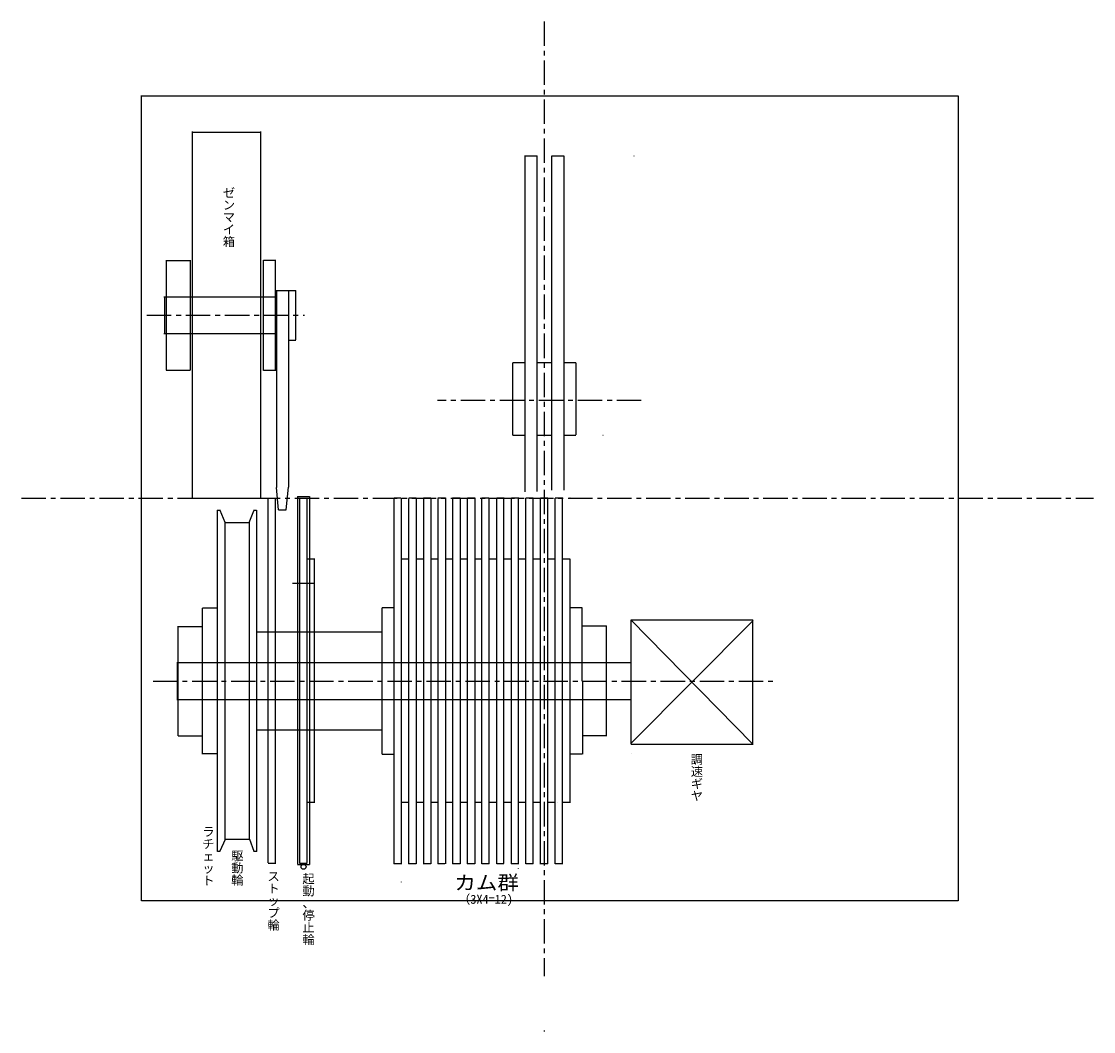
# Model space of a CAD drawing. Units: millimetres, scale not verified. Extents: x -214 to 225, y -218 to 196.
import ezdxf
from ezdxf.enums import TextEntityAlignment as Align

# ---------------------------------------------------------------- set-up
doc = ezdxf.new("R2010")
doc.units = ezdxf.units.MM
doc.header["$LTSCALE"] = 2
doc.linetypes.add('CHAIN1', pattern=[8, 5, -1, 1, -1])
doc.layers.add('0-0', color=7, linetype='Continuous')
doc.styles.add('@ＭＳ ゴシック', font='')
doc.styles.add('ＭＳ ゴシック', font='')
doc.styles.get('@ＭＳ ゴシック').set_extended_font_data('@MS Gothic')
doc.styles.get('ＭＳ ゴシック').set_extended_font_data('MS Gothic')

msp = doc.modelspace()

# ---------------------------------------------------------------- linework, layer by layer
at = {"layer": '0-0', "linetype": 'CHAIN1'}
for p, q in [((-0.235, 196.188), (-0.235, -195.2)), ((-163.078, 75.725), (-98.51, 75.725)), ((39.534, 40.747), (-43.982, 40.747)), ((-214.473, 0.731), (224.85, 0.731)), ((-103.42, -34.17), (-94.831, -34.17)), ((-96.417, -34.214), (-96.417, -149.214)), ((-160.537, -74.265), (94.967, -74.265)), ((-0.235, -217.438), (-0.235, -217.932))]:
    msp.add_line(p, q, dxfattribs=at)
at = {"layer": '0-0'}
for p, q in [((-165.262, 165.731), (169.339, 165.731)), ((-165.235, -164.292), (-165.235, 165.757)), ((169.326, 165.724), (169.326, -164.277)), ((-144.348, 150.724), (-116.356, 150.724)), ((-144.342, 0.599), (-144.342, 151.053)), ((-116.34, 0.599), (-116.34, 151.108)), ((-3.101, 141.014), (-8.35, 141.014)), ((-8.235, 141.046), (-8.235, 3.29)), ((-3.235, 141.046), (-3.235, 3.513)), ((7.841, 141.014), (2.739, 141.014)), ((2.765, 140.899), (2.765, 4.072)), ((7.765, 141.12), (7.765, 3.96)), ((36.569, 141.014), (36.467, 141.014)), ((-155.233, 98.224), (-145.324, 98.224)), ((-155.232, 98.27), (-155.232, 53.182)), ((-145.332, 98.251), (-145.332, 98.241)), ((-145.332, 98.238), (-145.332, 53.154)), ((-115.341, 53.119), (-115.341, 98.339)), ((-115.328, 98.339), (-110.285, 98.339)), ((-110.333, 52.965), (-110.333, 98.489)), ((-110.02, 86.04), (-110.02, 5.069)), ((-109.914, 85.943), (-105.046, 85.943)), ((-105.081, 85.908), (-102.081, 85.908)), ((-105.02, 85.873), (-105.02, 5.29)), ((-102.196, 85.838), (-102.196, 65.639)), ((-156.122, 83.325), (-110.116, 83.325)), ((-155.838, 83.327), (-155.838, 68.308)), ((-110.213, 83.342), (-110.213, 68.288)), ((-156.122, 68.225), (-110.14, 68.225)), ((-105.012, 65.535), (-102.012, 65.535)), ((-155.232, 53.223), (-145.291, 53.223)), ((-115.312, 53.176), (-110.305, 53.176)), ((-13.235, 56.251), (-13.235, 26.53)), ((-8.345, 56.182), (-13.15, 56.182)), ((2.716, 56.182), (-3.429, 56.182)), ((12.66, 56.182), (7.744, 56.182)), ((12.765, 56.251), (12.765, 26.642)), ((-8.122, 26.463), (-13.15, 26.463)), ((2.828, 26.463), (-3.429, 26.463)), ((12.66, 26.463), (7.744, 26.463)), ((23.884, 26.463), (23.833, 26.463)), ((-109.127, -4.073), (-110.013, 5.054)), ((-105.96, -4.091), (-105.029, 5.319)), ((-144.334, 0.722), (-116.334, 0.722)), ((-113.347, -148.812), (-113.347, 0.738)), ((-113.295, 0.682), (-110.318, 0.682)), ((-110.333, -148.782), (-110.333, 0.71)), ((-101.413, 1.458), (-101.413, -149.369)), ((-101.363, 1.414), (-96.417, 1.414)), ((-100.428, 0.682), (-97.297, 0.682)), ((-100.374, -148.932), (-100.374, 0.668)), ((-97.348, -148.593), (-97.348, 0.739)), ((-96.413, 1.37), (-96.413, -149.421)), ((-61.779, -149.14), (-61.779, 0.731)), ((-58.823, 0.727), (-61.77, 0.727)), ((-58.737, -149.084), (-58.737, 0.731)), ((-52.74, 0.727), (-55.784, 0.727)), ((-55.751, -149.138), (-55.751, 0.662)), ((-52.756, 0.731), (-52.756, -149.156)), ((-46.699, 0.727), (-49.76, 0.727)), ((-49.752, 0.662), (-49.752, -149.156)), ((-46.719, 0.688), (-46.719, -149.102)), ((-40.709, 0.727), (-43.831, 0.727)), ((-43.809, 0.662), (-43.809, -149.138)), ((-40.748, 0.8), (-40.748, -149.12)), ((-34.688, 0.727), (-37.8, 0.727)), ((-37.772, 0.718), (-37.772, -149.156)), ((-34.711, 0.698), (-34.711, -149.156)), ((-31.763, 0.8), (-31.763, -149.156)), ((-28.718, 0.727), (-31.759, 0.727)), ((-28.731, 0.662), (-28.731, -149.138)), ((-22.759, 0.727), (-25.759, 0.727)), ((-25.755, -149.102), (-25.755, 0.662)), ((-22.769, -149.138), (-22.769, 0.8)), ((-16.728, 0.727), (-19.708, 0.727)), ((-19.708, -149.173), (-19.708, 0.662)), ((-16.751, -149.084), (-16.751, 0.708)), ((-10.718, 0.727), (-13.718, 0.727)), ((-13.718, -149.156), (-13.718, 0.662)), ((-10.751, -148.884), (-10.751, 0.759)), ((-4.727, 0.727), (-7.768, 0.727)), ((-7.738, -149.102), (-7.738, 0.739)), ((-4.743, -149.138), (-4.743, 0.718)), ((1.263, 0.727), (-1.799, 0.727)), ((1.245, -149.183), (1.245, 0.733)), ((7.311, 0.727), (4.256, 0.727)), ((4.279, -149.14), (4.279, 0.784)), ((7.296, -149.162), (7.296, 0.767)), ((10.316, 0.727), (10.291, 0.727)), ((-132.837, -4.337), (-134.249, -4.337)), ((-134.071, -144.09), (-134.071, -4.188)), ((-131.028, -9.217), (-133.002, -4.325)), ((-118.085, -4.337), (-119.352, -4.337)), ((-117.997, -144.158), (-117.997, -4.2)), ((-109.144, -4.101), (-105.984, -4.101)), ((-121.12, -9.3), (-119.229, -4.448)), ((-131.053, -139.271), (-131.053, -9.237)), ((-131.028, -9.3), (-121.161, -9.3)), ((-121.051, -139.384), (-121.051, -9.237)), ((-94.243, -24.308), (-97.347, -24.308)), ((-94.341, -124.043), (-94.341, -24.396)), ((-55.719, -24.308), (-58.81, -24.308)), ((-49.692, -24.308), (-52.782, -24.308)), ((-43.766, -24.308), (-46.755, -24.308)), ((-37.713, -24.308), (-40.778, -24.308)), ((-31.788, -24.308), (-34.751, -24.308)), ((-25.684, -24.308), (-28.748, -24.308)), ((-19.631, -24.308), (-22.823, -24.308)), ((-13.756, -24.308), (-16.821, -24.308)), ((-7.805, -24.308), (-10.819, -24.308)), ((-1.674, -24.308), (-4.817, -24.308)), ((4.29, -24.308), (1.139, -24.308)), ((10.367, -24.308), (7.26, -24.308)), ((10.347, -124.212), (10.347, -24.314)), ((-133.972, -44.4), (-140.276, -44.4)), ((-140.254, -104.159), (-140.254, -44.324)), ((-66.724, -104.249), (-66.724, -44.171)), ((-66.605, -44.113), (-61.736, -44.113)), ((15.346, -44.254), (10.361, -44.254)), ((15.341, -74.268), (15.341, -44.268)), ((-150.194, -96.706), (-150.194, -51.757)), ((-150.088, -51.889), (-140.275, -51.889)), ((25.33, -51.756), (15.352, -51.756)), ((25.325, -96.779), (25.325, -51.652)), ((35.192, -49.173), (85.115, -99.906)), ((35.312, -100.053), (35.312, -49.1)), ((35.399, -49.175), (85.166, -49.175)), ((85.336, -49.394), (35.487, -99.611)), ((85.278, -100.053), (85.278, -49.173)), ((-66.932, -54.136), (-118.098, -54.136)), ((-150.789, -66.665), (35.514, -66.665)), ((-150.724, -66.784), (-150.724, -81.68)), ((15.392, -74.261), (15.392, -104.261)), ((-150.747, -81.765), (35.514, -81.765)), ((-66.739, -94.428), (-117.913, -94.428)), ((-150.23, -96.717), (-140.346, -96.717)), ((25.279, -96.68), (15.404, -96.68)), ((35.314, -100.04), (85.335, -100.04)), ((-133.972, -104.134), (-140.276, -104.134)), ((-66.605, -104.168), (-61.817, -104.168)), ((15.308, -104.184), (10.478, -104.184)), ((35.312, -103.843), (35.312, -103.808)), ((-94.241, -124.037), (-97.37, -124.037)), ((-55.738, -124.037), (-58.771, -124.037)), ((-49.765, -124.037), (-52.761, -124.037)), ((-43.772, -124.037), (-46.768, -124.037)), ((-37.799, -124.037), (-40.739, -124.037)), ((-31.732, -124.037), (-34.71, -124.037)), ((-25.703, -124.037), (-28.755, -124.037)), ((-19.655, -124.037), (-22.781, -124.037)), ((-13.719, -124.037), (-16.752, -124.037)), ((-7.708, -124.037), (-10.778, -124.037)), ((-1.753, -124.037), (-4.749, -124.037)), ((4.314, -124.037), (1.224, -124.037)), ((5.228, -124.037), (5.225, -124.037)), ((10.418, -124.037), (7.272, -124.037)), ((-131.034, -139.142), (-133.138, -143.986)), ((-131.034, -139.093), (-121.151, -139.093)), ((-120.956, -139.093), (-119.194, -143.986)), ((-132.991, -144.09), (-134.092, -144.09)), ((-118.064, -144.09), (-119.39, -144.09)), ((-113.353, -148.842), (-110.268, -148.842)), ((-100.5, -148.842), (-97.379, -148.842)), ((-58.653, -149.113), (-61.842, -149.113)), ((-52.745, -149.113), (-55.825, -149.113)), ((-46.679, -149.113), (-49.822, -149.113)), ((-40.914, -149.113), (-43.881, -149.113)), ((-40.689, -149.113), (-40.737, -149.113)), ((-34.679, -149.113), (-37.829, -149.113)), ((-28.692, -149.113), (-31.801, -149.113)), ((-22.776, -149.113), (-25.778, -149.113)), ((-16.735, -149.113), (-19.702, -149.113)), ((-10.712, -149.113), (-13.751, -149.113)), ((-4.725, -149.113), (-7.781, -149.113)), ((1.244, -149.113), (-1.759, -149.113)), ((7.31, -149.113), (4.228, -149.113)), ((-101.407, -149.387), (-96.388, -149.387)), ((-10.751, -151.218), (-10.751, -151.086)), ((-58.737, -156.654), (-58.737, -156.59)), ((169.342, -164.269), (-165.268, -164.269))]:
    msp.add_line(p, q, dxfattribs=at)
msp.add_lwpolyline([(-1.738, -149.241), (-1.738, -149.12), (-1.738, 0.727)], dxfattribs=at)
msp.add_circle((-98.864, -150.404), 1, dxfattribs=at)

# ---------------------------------------------------------------- texts
at = {"layer": '0-0', "color": 4, "style": '@ＭＳ ゴシック'}
for s, p in [('ゼンマイ箱', (-132.439, 128.486)), ('調速ギヤ', (59.301, -103.777)), ('ラチェット', (-140.84, -133.428)), ('駆動輪', (-128.98, -143.311)), ('ストップ輪', (-114.155, -151.712)), ('起動、停止輪', (-99.824, -152.7))]:
    msp.add_text(s, height=3.666, rotation=270, dxfattribs=at).set_placement(p, align=Align.BOTTOM_LEFT)
at = {"layer": '0-0', "style": 'ＭＳ ゴシック', "width": 1.1}
msp.add_text('カム群', height=5.865, dxfattribs=at).set_placement((-37.063, -161.596), align=Align.BOTTOM_LEFT)
at = {"layer": '0-0', "color": 4, "style": 'ＭＳ ゴシック'}
msp.add_text('（3X4=12)', height=3.666, dxfattribs=at).set_placement((-35.527, -166.631), align=Align.BOTTOM_LEFT)

doc.saveas('drawing.dxf')
